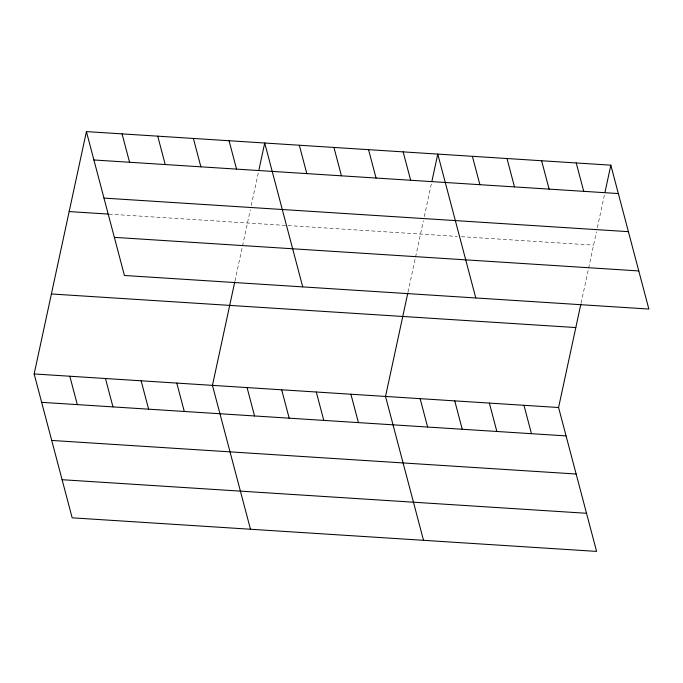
<?xml version="1.0" encoding="UTF-8"?>
<svg xmlns="http://www.w3.org/2000/svg" width="683" height="683" viewBox="0 0 683 683"><rect width="100%" height="100%" fill="white"/><g stroke="black" fill="none" stroke-linecap="round" stroke-linejoin="round"><path stroke-width="0.51" stroke-dasharray="3.42 2.56" d="M234.969 280.978L250.345 209.664M251.224 205.557L258.524 171.723M408.024 292.051L423.4 220.737M424.288 216.639L431.588 182.805M581.088 303.132L596.464 231.819M597.352 227.721L604.643 193.878M109.015 214.129L457.243 236.42M461.435 236.685L593.595 245.146"/><path stroke-width="1.02" d="M580.866 304.148L558.574 407.52L596.592 551.403L72.167 517.825L34.15 373.951L86.408 131.597L610.833 165.175L648.85 309.049L124.426 275.48L86.408 131.597M234.747 281.994L212.456 385.366L250.473 529.24M258.968 169.674L264.714 143.012L302.731 286.894M407.811 293.075L385.519 396.447L423.528 540.321M432.023 180.747L437.777 154.093L475.786 297.967M605.087 191.829L610.833 165.175M93.904 159.976L618.337 193.554M103.978 198.096L628.403 231.665M69.162 211.576L107.974 214.061M114.351 237.36L638.776 270.938M51.396 293.972L575.82 327.55M34.15 373.951L558.574 407.52M41.646 402.33L566.079 435.908M51.72 440.45L576.145 474.019M62.093 479.714L586.526 513.283M576.221 162.955L583.726 191.334M541.61 160.744L549.106 189.123M506.999 158.524L514.495 186.903M472.388 156.305L479.884 184.692M523.963 405.309L531.468 433.688M489.352 403.09L496.848 431.468M403.166 151.874L410.662 180.261M454.741 400.878L462.237 429.257M368.547 149.662L376.051 178.041M420.13 398.659L427.626 427.037M333.936 147.443L341.44 175.821M299.325 145.231L306.821 173.61M350.908 394.228L358.404 422.606M316.289 392.016L323.793 420.395M229.053 140.732L236.549 169.111M281.678 389.797L289.182 418.175M193.391 138.444L200.887 166.831M247.067 387.585L254.563 415.964M157.73 136.165L165.226 164.543M122.069 133.885L129.565 162.264M176.795 383.086L184.29 411.465M141.133 380.798L148.629 409.177M105.472 378.519L112.968 406.897M69.811 376.231L77.307 404.618"/></g></svg>
